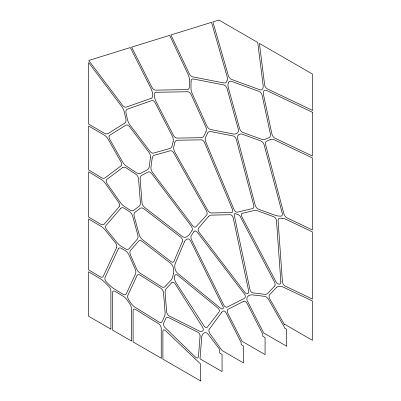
<?xml version="1.0" encoding="UTF-8"?>
<svg xmlns="http://www.w3.org/2000/svg" width="401" height="401" viewBox="0 0 401 401"><rect width="100%" height="100%" fill="white"/><g stroke="black" fill="none" stroke-linecap="round" stroke-linejoin="round"><path stroke-width="0.6" d="M280.845 281.808L276.5 220.685A3.228 1.865 60 0 0 273.813 216.771L258.038 210.971A14.526 8.386 60 0 0 253.958 210.585L242.254 213.352A2.987 1.724 60 0 0 241.878 216.73L275.708 281.312A4.14 2.391 60 0 0 279.066 284.164A4.14 2.391 60 0 0 280.86 281.813M189.397 79.864L189.327 86.842A5.569 3.213 60 0 1 187.197 89.598L155.523 90.14A4.256 2.456 60 0 1 151.819 87.117L131.633 47.148L169.673 35.333L188.044 74.3A9.604 5.544 60 0 1 189.397 79.864M191.046 81.318L190.981 88.17A10.025 5.789 60 0 0 192.28 93.734L206.876 125.994A4.606 2.657 60 0 0 210.555 129.518L233.362 133.989A11.308 6.531 60 0 0 236.996 133.232L237.472 132.851A5.719 3.303 60 0 0 238.144 128.586L227.066 88.611A3.654 2.11 60 0 0 223.843 84.982L193.352 79.002A4.757 2.747 60 0 0 191.046 81.318M200.084 335.953L198.45 356.654A3.118 1.799 60 0 1 195.543 357.171L165.142 327.717A3.444 1.99 60 0 1 163.678 323.111L165.808 318.529A5.198 3.002 60 0 1 168.956 317.762L198.034 332.354A2.732 1.574 60 0 1 200.084 335.953M201.718 337.216L200.014 358.835L222.054 371.557L222.054 354.364L219.753 353.04L219.753 349.517L208.325 334.464A4.241 2.446 60 0 0 204.575 332.78L203.783 333.246A10.271 5.93 60 0 0 201.718 337.216M150.48 157.302L149.257 166.48A9.424 5.439 60 0 1 147.272 169.798L140.465 173.397A7.424 4.286 60 0 1 136.46 172.756L126.385 166.109A8.591 4.962 60 0 1 122.47 161.748L109.764 139.378A3.614 2.085 60 0 1 109.749 135.262L125.894 125.152A4.18 2.411 60 0 1 129.623 126.796L148.816 152.129A5.253 3.033 60 0 1 150.48 157.302M152.154 158.255L150.941 167.352A5.273 3.048 60 0 0 152.606 172.53L192.535 225.532A3.599 2.075 60 0 0 196.014 226.745L206.635 215.101A4.195 2.421 60 0 0 206.325 210.59L173.924 153.222A3.94 2.276 60 0 0 170.26 150.761L154.345 155.262A7.885 4.551 60 0 0 152.154 158.255M173.377 273.597L172.841 276.339A15.449 8.922 60 0 1 171.097 280.038L164.976 286.645A6.015 3.474 60 0 1 161.272 286.605L140.17 273.191A6.667 3.85 60 0 1 136.51 268.705L130.515 255.091A5.023 2.902 60 0 1 130.49 250.495L138.561 241.146A5.208 3.007 60 0 1 142.235 241.427L170.57 263.241A4.817 2.782 60 0 1 173.362 268.033L173.427 268.5A16.702 9.644 60 0 1 173.377 273.597M174.821 275.823L174.55 277.221A5.634 3.253 60 0 0 175.894 282.439L204.029 325.933A3.088 1.784 60 0 0 207.287 327.211L219.126 311.928A2.571 1.484 60 0 0 217.949 308.088L177.748 275.281A3.499 2.02 60 0 0 174.821 275.823M173.197 141.252L172.124 145.733A9.038 5.218 60 0 1 169.728 148.53L153.598 153.092A4.892 2.822 60 0 1 149.663 150.976L130.104 125.157A8.737 5.043 60 0 1 127.513 119.658L126.029 112.922A5.068 2.922 60 0 1 127.222 109.232L151.758 100.576A3.579 2.065 60 0 1 155.282 103.002L172.235 135.994A6.541 3.774 60 0 1 173.197 141.252M174.816 142.576L173.778 146.906A6.05 3.494 60 0 0 174.861 152.134L207.573 210.049A4.576 2.642 60 0 0 211.387 212.976L231.512 212.545A3.248 1.875 60 0 0 232.395 209.277L204.67 142.821A3.639 2.1 60 0 0 201.322 139.834L177.437 140.24A7.218 4.165 60 0 0 174.816 142.576M226.986 80.897L226.826 81.313A6.792 3.92 60 0 1 223.813 82.962L192.841 76.892A4.727 2.727 60 0 1 189.117 73.388L170.981 34.927L211.522 22.341L226.911 75.864A8.627 4.982 60 0 1 226.986 80.897M228.47 82.636L228.339 82.972A8.817 5.093 60 0 0 228.38 87.994L239.592 128.45A4.14 2.391 60 0 0 242.856 132.455L261.282 139.192A11.704 6.757 60 0 0 265.246 139.267L269.211 137.543A5.333 3.078 60 0 0 270.354 133.749L262.159 95.423A3.815 2.2 60 0 0 259.076 91.423L231.593 81.378A5.809 3.353 60 0 0 228.47 82.636M182.42 241.397L174.014 261.176A4.246 2.451 60 0 1 170.731 261.427L142.425 239.638A5.804 3.348 60 0 1 139.262 234.806L134.24 216.495A5.619 3.243 60 0 1 134.962 212.284L140.245 208.32A5.96 3.439 60 0 1 144.119 208.951L180.841 237.262A2.917 1.684 60 0 1 182.42 241.397M184.365 242.024L175.342 263.262A11.383 6.571 60 0 0 174.906 268.063L174.961 268.439A5.002 2.887 60 0 0 177.728 273.317L220.319 308.073A4.356 2.516 60 0 0 222.725 308.875L222.996 308.745A2.025 1.168 60 0 0 223.016 306.665L190.726 241.201A3.258 1.88 60 0 0 187.342 238.971L186.846 239.222A14.356 8.286 60 0 0 184.365 242.024M116.631 247.552L103.358 276.154A4.997 2.882 60 0 1 100.034 276.73L88.601 269.868L88.601 218.956L100.917 226.249A12.331 7.118 60 0 1 105.167 230.049L115.463 242.861A3.925 2.266 60 0 1 116.631 247.552M118.24 248.991L105.037 277.447A3.398 1.96 60 0 0 106.4 281.903L109.834 285.392A18.767 10.837 60 0 0 114.19 288.9L123.012 294.269A4.962 2.862 60 0 0 126.335 293.712L135.523 273.918A6.115 3.529 60 0 0 135.112 268.926L129.047 255.151A6.461 3.729 60 0 0 125.378 250.73L121.563 248.425A4.977 2.872 60 0 0 118.24 248.991M136.977 275.682L127.894 295.261A4.461 2.576 60 0 0 128.861 300.103L130.811 302.996A10.07 5.814 60 0 0 134.911 307.101L158.826 322.008A4.897 2.827 60 0 0 162.154 321.492L164.4 316.66A12.702 7.333 60 0 0 165.067 312.008L163.523 292.745A4.005 2.311 60 0 0 160.851 288.249L140.31 275.191A4.847 2.797 60 0 0 136.977 275.682M206.049 131.528L203.994 135.759A9.183 5.303 60 0 1 201.016 137.693L177.016 138.099A4.306 2.486 60 0 1 173.297 135.092L156.069 101.573A10.581 6.11 60 0 1 154.35 95.929L154.285 95.207A4.937 2.852 60 0 1 156.159 92.275L187.693 91.739A3.98 2.296 60 0 1 191.277 94.826L205.638 126.566A5.91 3.414 60 0 1 206.049 131.528M207.618 133.062L205.583 137.237A6.246 3.604 60 0 0 205.898 142.2L233.948 209.427A3.393 1.96 60 0 0 237.357 212.174L252.535 208.585A4.431 2.561 60 0 0 253.678 205.061L236.349 139.593A3.594 2.075 60 0 0 233.161 135.959L210.766 131.573A7.393 4.266 60 0 0 207.618 133.062M192.004 230.56L189.678 234.064A20.411 11.784 60 0 1 186.956 236.54L185.934 237.066A6.672 3.85 60 0 1 181.919 236.154L144.621 207.402A4.451 2.566 60 0 1 142.009 202.65L140.17 179.132A6.837 3.95 60 0 1 141.638 175.422L148.104 172.004A4.226 2.441 60 0 1 151.794 173.733L191.107 225.913A3.825 2.211 60 0 1 192.004 230.56M193.964 231.547L191.287 235.582A4.551 2.627 60 0 0 191.588 239.873L223.703 304.89A3.268 1.885 60 0 0 227.086 307.126L244.014 298.544A6.346 3.664 60 0 0 245.247 296.946A2.541 1.469 60 0 0 244.49 294.169L197.598 232.58A3.639 2.1 60 0 0 193.964 231.547M221.698 312.304L209.267 329.241A3.769 2.175 60 0 0 210.014 333.757L222.029 350.534L243.467 362.91L243.467 345.928L241.171 344.599L241.171 342.609L226.029 312.78A2.526 1.459 60 0 0 223.873 310.996L223.628 311.021A9.539 5.509 60 0 0 221.698 312.304M208.415 216.615L198.55 228.164A3.459 1.995 60 0 0 199.277 232.52L244.826 292.344A3.288 1.9 60 0 0 247.778 293.612A4.722 2.727 60 0 0 248.55 290.404L233.227 217.918A2.937 1.694 60 0 0 230.269 214.72L211.648 215.121A12.23 7.063 60 0 0 208.415 216.615M119.197 206.766L104.29 224.049A6.12 3.534 60 0 1 100.626 224.164L88.601 217.046L88.601 171.763L101.333 179.543A10.351 5.975 60 0 1 105.468 183.583L118.581 202.34A3.669 2.115 60 0 1 119.197 206.766M120.801 208.355L105.984 225.532A3.318 1.915 60 0 0 106.761 229.828L116.886 242.43A12.591 7.268 60 0 0 121.137 246.254L125.378 248.82A6.05 3.494 60 0 0 129.042 248.73L137.267 239.196A6.481 3.739 60 0 0 137.738 234.675L132.706 216.334A5.258 3.038 60 0 0 129.493 211.708L124.475 208.395A5.744 3.313 60 0 0 120.801 208.355M171.884 282.53L166.215 288.65A8.867 5.118 60 0 0 165.122 292.855L166.636 311.823A3.609 2.085 60 0 0 169.342 316.038L198.991 330.915A7.594 4.381 60 0 0 202.67 330.945A3.348 1.935 60 0 0 202.445 326.945L175.222 283.978A3.198 1.845 60 0 0 171.884 282.53M274.62 286.103L267.943 293.141A10.887 6.286 60 0 1 264.49 294.274L252.886 292.88A3.118 1.799 60 0 1 249.953 289.497L234.214 215.021A1.95 1.128 60 0 1 235.282 213.653L238.334 214.741A2.987 1.724 60 0 1 240.334 216.695L274.454 281.973A4.01 2.316 60 0 1 274.62 286.103M276.349 287.587L269.602 294.695A4.035 2.331 60 0 0 269.893 299.071L284.364 324.479L284.364 324.118L312.399 340.304L312.399 300.976L283.702 287.311A15.664 9.043 60 0 0 280.063 286.319L279.738 286.304A11.985 6.917 60 0 0 276.349 287.587M238.901 134.681L238.47 135.027A5.83 3.363 60 0 0 237.758 139.277L255.196 205.157A4.08 2.356 60 0 0 258.419 209.167L274.58 215.111A25.734 14.857 60 0 0 278.825 216.034L280.815 216.144A3.764 2.17 60 0 0 282.224 213.111L264.189 145.022A4.07 2.351 60 0 0 260.961 141.017L242.645 134.32A9.012 5.203 60 0 0 238.901 134.681M120.972 165.904L105.072 177.833A6.977 4.03 60 0 1 101.202 177.553L88.601 169.854L88.601 125.979L104.215 135.077A7.84 4.526 60 0 1 108.155 139.282L120.866 161.668A3.774 2.18 60 0 1 120.972 165.904M122.526 167.648L106.761 179.473A3.268 1.89 60 0 0 107.132 183.588L120.15 202.209A11.138 6.431 60 0 0 124.27 206.345L129.769 209.974A6.637 3.83 60 0 0 133.643 210.36L139.092 206.274A7.664 4.426 60 0 0 140.395 202.335L138.561 178.841A4.07 2.351 60 0 0 135.899 174.3L126.4 168.034A6.642 3.835 60 0 0 122.526 167.648M248.906 295.667L248.254 296.103A8.125 4.692 60 0 0 246.956 297.993A3.794 2.19 60 0 0 247.467 301.146L263.703 332.99L286.665 346.243L286.665 329.266L284.364 327.938L284.364 327.206L268.62 299.562A5.088 2.937 60 0 0 264.725 296.359L252.555 294.89A14.135 8.16 60 0 0 248.906 295.667M124.886 123.022L108.145 133.508A7.659 4.421 60 0 1 104.21 133.162L88.601 124.069L88.601 62.536L121.769 106.621A8.812 5.088 60 0 1 124.35 112.125L125.864 118.992A5.784 3.338 60 0 1 124.886 123.022M243.743 301.316L228.054 309.326A3.704 2.14 60 0 0 227.838 313.341L242.104 341.321L265.066 354.579L265.066 337.597L262.765 336.269L262.765 334.274L247.156 303.527A3.318 1.915 60 0 0 243.743 301.316M270.55 139.503L266.67 141.187A4.962 2.862 60 0 0 265.683 145.037L283.843 213.603A4.551 2.627 60 0 0 287.151 217.954L312.399 229.979L312.399 157.954L274.334 139.819A9.358 5.403 60 0 0 270.55 139.503M151.092 98.36L126.23 107.127A4.692 2.707 60 0 1 122.345 105.107L88.756 60.461L130.32 47.554L150.896 88.3A10.807 6.241 60 0 1 152.596 93.949L152.676 94.862A6.105 3.524 60 0 1 151.092 98.36M218.896 20.05L212.886 21.915L228.269 75.418A4.195 2.421 60 0 0 231.562 79.423L259.673 89.699A5.825 3.363 60 0 0 262.505 89.017A7.584 4.376 60 0 0 263.146 85.353L257.728 42.471L218.896 20.05M282.254 218.319L280.093 218.199A4.797 2.772 60 0 0 278.109 220.961L282.439 281.803A3.639 2.1 60 0 0 285.226 286.119L312.399 299.061L312.399 231.898L286.134 219.387A16.897 9.754 60 0 0 282.254 218.319M312.399 110.355L267.487 88.962A3.769 2.175 60 0 1 264.62 84.721L259.402 43.438L312.399 74.03L312.399 110.355M312.399 112.27L266.545 90.431A4.797 2.767 60 0 0 263.973 90.756A6.135 3.544 60 0 0 263.467 94.496L271.888 133.879A4.291 2.476 60 0 0 275.071 138.255L312.399 156.034L312.399 112.27M110.892 329.136L88.601 316.269L88.601 271.778L100.561 278.951A18.386 10.611 60 0 1 104.922 282.444L108.641 286.224A4.937 2.852 60 0 1 110.892 291.296L110.892 329.136M131.438 341L112.546 330.093L112.546 292.755A3.509 2.025 60 0 1 115.097 291.362L123.358 296.389A9.855 5.689 60 0 1 127.463 300.459L129.638 303.682A6.627 3.83 60 0 1 131.438 308.986L131.438 341M161.247 358.208L133.092 341.953L133.092 310.75A3.378 1.95 60 0 1 135.578 309.427L158.716 323.853A3.704 2.14 60 0 1 161.232 328.324L161.247 358.208M200.64 380.95L162.886 359.156L162.886 331.186A2.677 1.544 60 0 1 165.357 330.534L200.64 364.038L200.64 380.95"/></g></svg>
